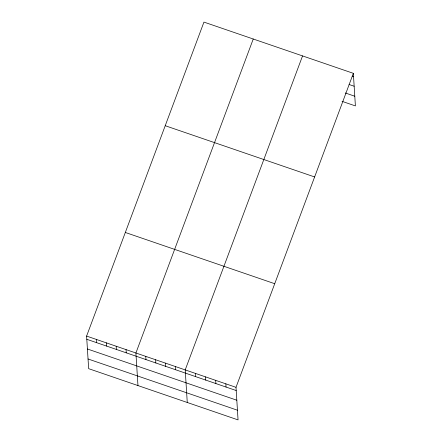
<?xml version="1.0" encoding="UTF-8"?>
<svg xmlns="http://www.w3.org/2000/svg" width="442" height="442" viewBox="0 0 442 442"><rect width="100%" height="100%" fill="white"/><g stroke="black" fill="none" stroke-linecap="round" stroke-linejoin="round"><path stroke-width="0.66" d="M353.346 73.333L236.006 387.325L238.056 419.9L88.654 368.667L86.604 336.086L203.944 22.1L353.346 73.333L355.396 105.914L342.058 101.34M253.249 39.006L135.909 352.998L137.959 385.573M302.549 55.913L185.209 369.904L187.259 402.48M352.28 76.112L353.545 76.549M349.075 84.499L354.158 86.24M345.263 92.958L354.782 96.223M165.225 125.716L314.621 176.949M125.329 232.47L274.725 283.709M86.604 336.086L236.006 387.325M86.809 339.301L236.205 390.54M87.417 348.992L236.818 400.225M88.046 358.976L237.442 410.209M225.845 383.838L226.044 387.054M215.685 380.352L215.889 383.573M205.524 376.871L205.729 380.087M195.37 373.385L195.568 376.601M175.347 366.523L175.551 369.739M165.49 363.142L165.689 366.357M155.628 359.76L155.833 362.976M145.766 356.379L145.97 359.595M126.047 349.616L126.246 352.832M116.185 346.235L116.39 349.451M106.329 342.848L106.528 346.069M96.466 339.467L96.665 342.688"/></g></svg>
